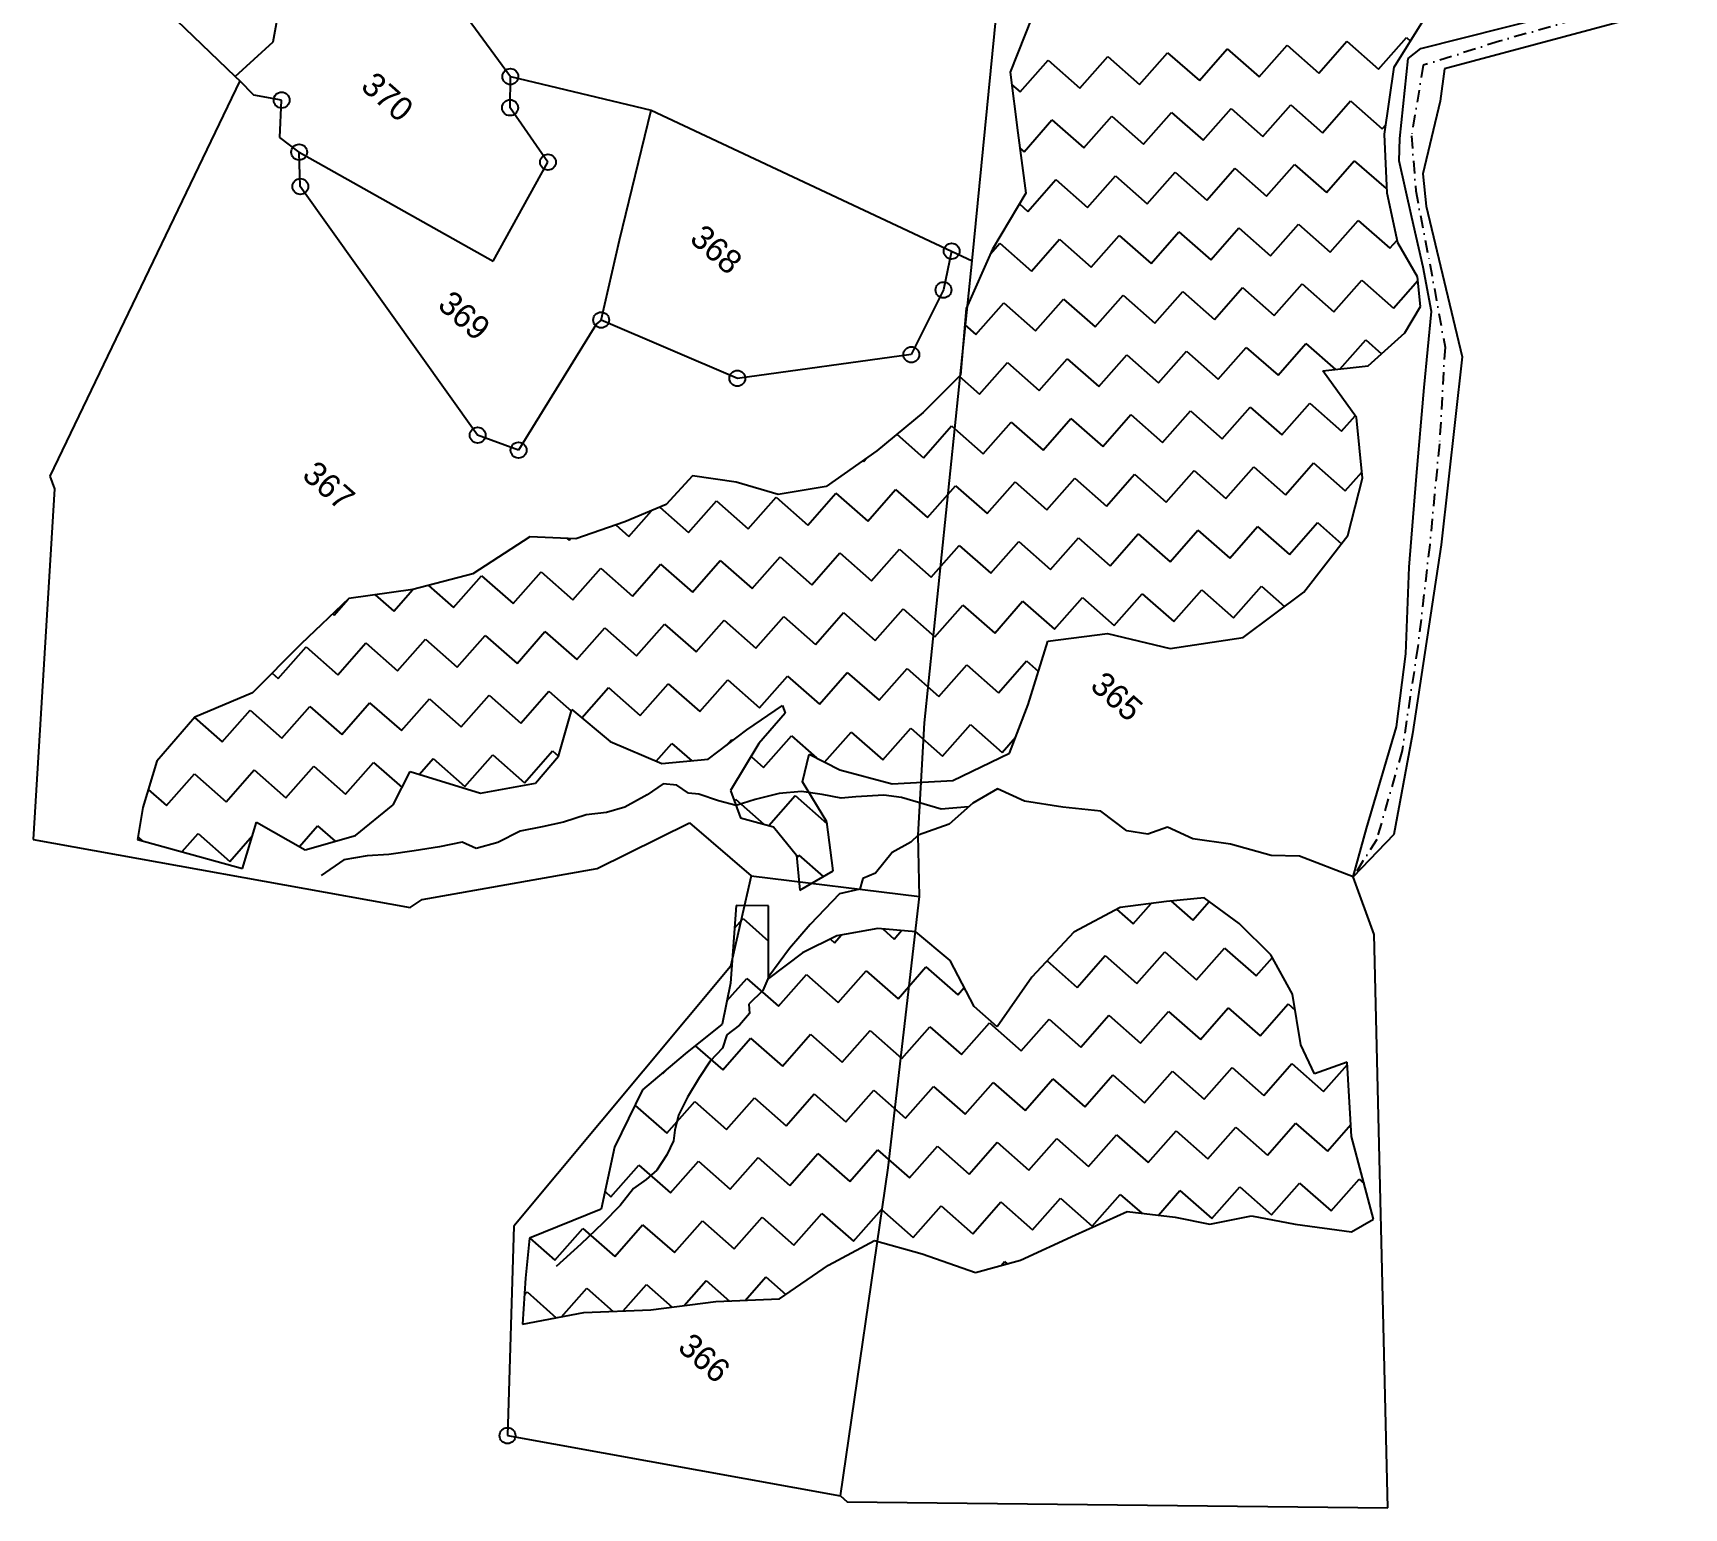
# Model space of a CAD drawing. Header units: metres. Extents: x 316400 to 324250, y 1868140 to 1873603.
# Drawn here: x 323055 to 323719, y 1868579 to 1869173 of the extents above; entities that cross this region are included whole.
import ezdxf

# ---------------------------------------------------------------- set-up
doc = ezdxf.new("R2010")
doc.units = ezdxf.units.M
doc.linetypes.add('DASHDOT', pattern=[1, 0.5, -0.25, 0, -0.25])
for name, color, linetype in [('LINE_WATER', 4, 'Continuous'), ('POLY_HATCH', 12, 'Continuous'), ('POLY_PARCEL', 6, 'Continuous'), ('POLY_WATER', 4, 'Continuous'), ('TEXT_PARCEL', 7, 'Continuous'), ('V_BOUND_LINE', 7, 'Continuous'), ('V_BOUND_STREAM_LINE', 7, 'DASHDOT')]:
    doc.layers.add(name, color=color, linetype=linetype)
doc.styles.add('TEXT_MAP', font='')
doc.styles.get('TEXT_MAP').set_extended_font_data('Kruti Dev 050')

msp = doc.modelspace()

# ---------------------------------------------------------------- linework, layer by layer
for centre in [(323247.03, 1869155.36), (323154.97, 1869145.9), (323246.92, 1869142.82), (323162.05, 1869124.93), (323262.16, 1869120.89), (323162.5, 1869111.12), (323424.61, 1869085.07), (323421.34, 1869069.47), (323283.58, 1869057.37), (323408.38, 1869043.43), (323338.38, 1869033.89), (323233.85, 1869010.99), (323250.34, 1869004.98), (323245.86, 1868608.28)]:
    msp.add_circle(centre, 3.19)
at = {"layer": 'LINE_WATER'}
for p, q in [((323308.56, 1868870.61), (323302.1, 1868866.26)), ((323314.06, 1868870.07), (323308.56, 1868870.61)), ((323318.71, 1868866.93), (323314.06, 1868870.07)), ((323302.1, 1868866.26), (323293.14, 1868861.25)), ((323322.93, 1868866.56), (323318.71, 1868866.93)), ((323330.86, 1868863.88), (323322.93, 1868866.56)), ((323337.97, 1868861.91), (323330.86, 1868863.88)), ((323345.57, 1868864.3), (323337.97, 1868861.91)), ((323355.2, 1868866.81), (323345.57, 1868864.3)), ((323364.18, 1868867.51), (323355.2, 1868866.81)), ((323372.52, 1868866.38), (323364.18, 1868867.51)), ((323380.11, 1868864.95), (323372.52, 1868866.38)), ((323386.05, 1868865.45), (323380.11, 1868864.95)), ((323397.33, 1868866.04), (323386.05, 1868865.45)), ((323404.38, 1868865.09), (323397.33, 1868866.04)), ((323420.44, 1868860.51), (323404.38, 1868865.09)), ((323433.11, 1868862.85), (323423.57, 1868854.41)), ((323443.08, 1868868.58), (323433.11, 1868862.85)), ((323453.97, 1868863.67), (323443.08, 1868868.58)), ((323469.43, 1868861.28), (323453.97, 1868863.67)), ((323277.57, 1868858.23), (323268.48, 1868855.24)), ((323285.78, 1868859.13), (323277.57, 1868858.23)), ((323293.14, 1868861.25), (323285.78, 1868859.13)), ((323431.4, 1868861.34), (323420.44, 1868860.51)), ((323484.6, 1868859.63), (323469.43, 1868861.28)), ((323495.19, 1868851.71), (323484.6, 1868859.63)), ((323250.92, 1868851.59), (323241.93, 1868847.08)), ((323259.83, 1868853.3), (323250.92, 1868851.59)), ((323268.48, 1868855.24), (323259.83, 1868853.3)), ((323411.19, 1868850.05), (323408.19, 1868847.13)), ((323423.57, 1868854.41), (323411.19, 1868850.05)), ((323503.61, 1868850.37), (323495.19, 1868851.71)), ((323511.52, 1868853.23), (323503.61, 1868850.37)), ((323521.66, 1868848.52), (323511.52, 1868853.23)), ((323208.33, 1868843.69), (323198.13, 1868842.16)), ((323218.53, 1868845.23), (323208.33, 1868843.69)), ((323227.68, 1868847.2), (323218.53, 1868845.23)), ((323233.31, 1868844.63), (323227.68, 1868847.2)), ((323241.93, 1868847.08), (323233.31, 1868844.63)), ((323400.66, 1868843.04), (323394.03, 1868834.76)), ((323408.19, 1868847.13), (323400.66, 1868843.04)), ((323536.86, 1868846.37), (323521.66, 1868848.52)), ((323553.2, 1868841.8), (323536.86, 1868846.37)), ((323179.96, 1868840), (323170.83, 1868833.7)), ((323189.38, 1868841.74), (323179.96, 1868840)), ((323198.13, 1868842.16), (323189.38, 1868841.74)), ((323564.67, 1868841.53), (323553.2, 1868841.8)), ((323586.2, 1868833.26), (323564.67, 1868841.53)), ((323388.82, 1868832.56), (323387.67, 1868828.24)), ((323394.03, 1868834.76), (323388.82, 1868832.56)), ((323379.47, 1868826.41), (323367.68, 1868814.05)), ((323387.67, 1868828.24), (323379.47, 1868826.41)), ((323367.68, 1868814.05), (323359.32, 1868804.41)), ((323359.32, 1868804.41), (323351.07, 1868793.11)), ((323351.07, 1868793.11), (323348.58, 1868787.46)), ((323348.58, 1868787.46), (323343.03, 1868781.9)), ((323343.33, 1868778.23), (323339.26, 1868773.45)), ((323343.03, 1868781.9), (323343.33, 1868778.23)), ((323334.15, 1868769.58), (323332.47, 1868764.26)), ((323339.26, 1868773.45), (323334.15, 1868769.58)), ((323332.47, 1868764.26), (323327.45, 1868759.01)), ((323327.45, 1868759.01), (323322.95, 1868752.26)), ((323322.95, 1868752.26), (323318.37, 1868744.53)), ((323318.37, 1868744.53), (323314.73, 1868737.27)), ((323314.73, 1868737.27), (323313.23, 1868731.27)), ((323313.23, 1868731.27), (323312.74, 1868727)), ((323312.74, 1868727), (323309.98, 1868721.33)), ((323309.98, 1868721.33), (323305.99, 1868715.17)), ((323301.71, 1868711.35), (323296.59, 1868707.76)), ((323305.99, 1868715.17), (323301.71, 1868711.35)), ((323296.59, 1868707.76), (323291.25, 1868700.95)), ((323291.25, 1868700.95), (323284.27, 1868693.77)), ((323284.27, 1868693.77), (323275.42, 1868685.35)), ((323275.42, 1868685.35), (323265.5, 1868676.31))]:
    msp.add_line(p, q, dxfattribs=at)
at = {"layer": 'POLY_HATCH'}
for p, q in [((323460, 1869187.06), (323448.12, 1869157.09)), ((323602.7, 1869159.14), (323614.89, 1869178.73)), ((323448.12, 1869157.09), (323451.29, 1869132.73)), ((323598.86, 1869132.18), (323602.7, 1869159.14)), ((323451.29, 1869132.73), (323454.46, 1869108.38)), ((323599.85, 1869108.4), (323598.86, 1869132.18)), ((323454.46, 1869108.38), (323441.02, 1869085.84)), ((323604.17, 1869088.42), (323599.85, 1869108.4)), ((323612.04, 1869074.76), (323604.17, 1869088.42)), ((323441.02, 1869085.84), (323430.53, 1869062.05)), ((323613.34, 1869062.83), (323612.04, 1869074.76)), ((323430.53, 1869062.05), (323428.13, 1869035.19)), ((323607.03, 1869052.21), (323613.34, 1869062.83)), ((323592.28, 1869038.91), (323607.03, 1869052.21)), ((323428.13, 1869035.19), (323413.14, 1869020.08)), ((323573.95, 1869036.86), (323592.28, 1869038.91)), ((323587.51, 1869018.18), (323573.95, 1869036.86)), ((323413.14, 1869020.08), (323394.58, 1869004.75)), ((323589.97, 1868993.77), (323587.51, 1869018.18)), ((323394.58, 1869004.75), (323374.17, 1868990.38)), ((323320.29, 1868994.69), (323309.74, 1868983.09)), ((323337.85, 1868992.03), (323320.29, 1868994.69)), ((323354.83, 1868987.19), (323337.85, 1868992.03)), ((323374.17, 1868990.38), (323354.83, 1868987.19)), ((323584.1, 1868970.64), (323589.97, 1868993.77)), ((323309.74, 1868983.09), (323293.15, 1868976.12)), ((323293.15, 1868976.12), (323273.33, 1868969.32)), ((323254.81, 1868970.12), (323231.92, 1868955.23)), ((323273.33, 1868969.32), (323254.81, 1868970.12)), ((323566.38, 1868947.83), (323584.1, 1868970.64)), ((323231.92, 1868955.23), (323207.77, 1868948.87)), ((323207.77, 1868948.87), (323182.01, 1868945.27)), ((323182.01, 1868945.27), (323162.91, 1868927.04)), ((323541.91, 1868929.61), (323566.38, 1868947.83)), ((323463.31, 1868928.06), (323487.31, 1868931.19)), ((323487.31, 1868931.19), (323512.62, 1868925.08)), ((323512.62, 1868925.08), (323541.91, 1868929.61)), ((323162.91, 1868927.04), (323143.2, 1868907.33)), ((323455.43, 1868902.65), (323463.31, 1868928.06)), ((323143.2, 1868907.33), (323119.99, 1868897.44)), ((323342.25, 1868892.46), (323356.51, 1868902.14)), ((323356.51, 1868902.14), (323357.59, 1868899.16)), ((323447.9, 1868882.99), (323455.43, 1868902.65)), ((323119.99, 1868897.44), (323104.8, 1868879.81)), ((323266.38, 1868881.76), (323271.81, 1868900.56)), ((323271.81, 1868900.56), (323287.15, 1868887.73)), ((323357.59, 1868899.16), (323347.09, 1868886.85)), ((323326.69, 1868880.54), (323342.25, 1868892.46)), ((323287.15, 1868887.73), (323307.98, 1868878.83)), ((323347.09, 1868886.85), (323335.56, 1868868.02)), ((323364.56, 1868871.46), (323367.26, 1868882.56)), ((323367.26, 1868882.56), (323379.67, 1868876.36)), ((323425.12, 1868872.05), (323447.9, 1868882.99)), ((323104.8, 1868879.81), (323099.08, 1868861.1)), ((323199.87, 1868862.15), (323206.72, 1868875.66)), ((323206.72, 1868875.66), (323235.07, 1868866.88)), ((323257.21, 1868870.96), (323266.38, 1868881.76)), ((323307.98, 1868878.83), (323326.69, 1868880.54)), ((323379.67, 1868876.36), (323400.65, 1868870.69)), ((323235.07, 1868866.88), (323257.21, 1868870.96)), ((323374.38, 1868855.41), (323364.56, 1868871.46)), ((323400.65, 1868870.69), (323425.12, 1868872.05)), ((323184.7, 1868849.9), (323199.87, 1868862.15)), ((323335.56, 1868868.02), (323339.68, 1868856.98)), ((323099.08, 1868861.1), (323096.96, 1868848.3)), ((323339.68, 1868856.98), (323352.99, 1868853.34)), ((323139.3, 1868836.63), (323144.92, 1868855.27)), ((323144.92, 1868855.27), (323164.45, 1868844.14)), ((323164.45, 1868844.14), (323184.7, 1868849.9)), ((323352.99, 1868853.34), (323362.15, 1868841.91)), ((323376.89, 1868835.67), (323374.38, 1868855.41)), ((323096.96, 1868848.3), (323139.3, 1868836.63)), ((323362.15, 1868841.91), (323363.59, 1868827.84)), ((323511.06, 1868823.34), (323492.39, 1868820.9)), ((323526.2, 1868824.83), (323511.06, 1868823.34)), ((323540.31, 1868814.43), (323526.2, 1868824.83)), ((323337.94, 1868821.67), (323335.69, 1868790.4)), ((323350.91, 1868821.48), (323337.94, 1868821.67)), ((323492.39, 1868820.9), (323473.85, 1868810.95)), ((323378.39, 1868809.41), (323364.66, 1868802.63)), ((323394.87, 1868812.42), (323378.39, 1868809.41)), ((323410.2, 1868811.06), (323394.87, 1868812.42)), ((323424.02, 1868799.56), (323410.2, 1868811.06)), ((323473.85, 1868810.95), (323456.9, 1868792.85)), ((323553.13, 1868801.79), (323540.31, 1868814.43)), ((323433.63, 1868780.99), (323424.02, 1868799.56)), ((323561.85, 1868786.03), (323553.13, 1868801.79)), ((323335.69, 1868790.4), (323332.26, 1868773.88)), ((323456.9, 1868792.85), (323442.94, 1868772.79)), ((323565.13, 1868765.62), (323561.85, 1868786.03)), ((323442.94, 1868772.79), (323433.63, 1868780.99)), ((323332.26, 1868773.88), (323317.43, 1868762.01)), ((323570.71, 1868753.96), (323565.13, 1868765.62)), ((323317.43, 1868762.01), (323300.25, 1868747.48)), ((323583.86, 1868758.56), (323570.71, 1868753.96)), ((323585.59, 1868728.73), (323583.86, 1868758.56)), ((323300.25, 1868747.48), (323289, 1868724.36)), ((323289, 1868724.36), (323283.6, 1868699.46)), ((323594.36, 1868695.4), (323585.59, 1868728.73)), ((323283.6, 1868699.46), (323254.77, 1868687.78)), ((323474.47, 1868689.09), (323495.2, 1868698.47)), ((323495.2, 1868698.47), (323514.53, 1868696.28)), ((323514.53, 1868696.28), (323528.51, 1868693.4)), ((323528.51, 1868693.4), (323545.33, 1868696.79)), ((323545.33, 1868696.79), (323562.93, 1868693.42)), ((323562.93, 1868693.42), (323585.54, 1868690.36)), ((323585.54, 1868690.36), (323594.36, 1868695.4)), ((323254.77, 1868687.78), (323253.11, 1868671.72)), ((323375.04, 1868676.91), (323393.58, 1868686.86)), ((323393.58, 1868686.86), (323412.75, 1868681.44)), ((323452.35, 1868678.91), (323474.47, 1868689.09)), ((323355.29, 1868663.29), (323375.04, 1868676.91)), ((323412.75, 1868681.44), (323434.2, 1868674)), ((323434.2, 1868674), (323452.35, 1868678.91)), ((323253.11, 1868671.72), (323251.96, 1868653.19)), ((323329.73, 1868662.22), (323355.29, 1868663.29)), ((323251.96, 1868653.19), (323276.59, 1868657.79)), ((323276.59, 1868657.79), (323303.58, 1868658.95)), ((323303.58, 1868658.95), (323329.73, 1868662.22))]:
    msp.add_line(p, q, dxfattribs=at)
at = {"layer": 'POLY_HATCH', "linetype": 'Continuous', "ltscale": 10}
for p, q in [((323548.35, 1869155.26), (323559.6, 1869168.04)), ((323559.6, 1869168.04), (323572.37, 1869156.79)), ((323572.37, 1869156.79), (323583.63, 1869169.57)), ((323583.63, 1869169.57), (323596.4, 1869158.32)), ((323596.4, 1869158.32), (323607.65, 1869171.09)), ((323607.65, 1869171.09), (323609.26, 1869169.68)), ((323452.23, 1869149.16), (323463.48, 1869161.93)), ((323463.48, 1869161.93), (323476.26, 1869150.68)), ((323476.26, 1869150.68), (323487.51, 1869163.46)), ((323487.51, 1869163.46), (323500.29, 1869152.21)), ((323500.29, 1869152.21), (323511.54, 1869164.99)), ((323511.54, 1869164.99), (323524.32, 1869153.74)), ((323524.32, 1869153.74), (323535.57, 1869166.51)), ((323535.57, 1869166.51), (323548.35, 1869155.26)), ((323448.75, 1869152.22), (323452.23, 1869149.16)), ((323525.84, 1869129.71), (323537.09, 1869142.49)), ((323537.09, 1869142.49), (323549.87, 1869131.23)), ((323549.87, 1869131.23), (323561.12, 1869144.01)), ((323561.12, 1869144.01), (323573.9, 1869132.76)), ((323573.9, 1869132.76), (323585.15, 1869145.54)), ((323585.15, 1869145.54), (323597.93, 1869134.29)), ((323453.76, 1869125.13), (323465.01, 1869137.91)), ((323465.01, 1869137.91), (323477.79, 1869126.66)), ((323477.79, 1869126.66), (323489.04, 1869139.43)), ((323489.04, 1869139.43), (323501.82, 1869128.18)), ((323501.82, 1869128.18), (323513.07, 1869140.96)), ((323513.07, 1869140.96), (323525.84, 1869129.71)), ((323597.93, 1869134.29), (323599.4, 1869135.96)), ((323452.09, 1869126.6), (323453.76, 1869125.13)), ((323575.43, 1869108.73), (323586.68, 1869121.51)), ((323586.68, 1869121.51), (323599.46, 1869110.26)), ((323479.31, 1869102.63), (323490.56, 1869115.4)), ((323490.56, 1869115.4), (323503.34, 1869104.15)), ((323503.34, 1869104.15), (323514.59, 1869116.93)), ((323514.59, 1869116.93), (323527.37, 1869105.68)), ((323527.37, 1869105.68), (323538.62, 1869118.46)), ((323538.62, 1869118.46), (323551.4, 1869107.21)), ((323551.4, 1869107.21), (323562.65, 1869119.98)), ((323562.65, 1869119.98), (323575.43, 1869108.73)), ((323455.28, 1869101.1), (323466.54, 1869113.88)), ((323466.54, 1869113.88), (323479.31, 1869102.63)), ((323599.46, 1869110.26), (323599.76, 1869110.6)), ((323451.9, 1869104.08), (323455.28, 1869101.1)), ((323552.93, 1869083.18), (323564.18, 1869095.96)), ((323564.18, 1869095.96), (323576.95, 1869084.7)), ((323576.95, 1869084.7), (323588.2, 1869097.48)), ((323588.2, 1869097.48), (323600.98, 1869086.23)), ((323440.2, 1869083.97), (323444.03, 1869088.32)), ((323444.03, 1869088.32), (323456.81, 1869077.07)), ((323456.81, 1869077.07), (323468.06, 1869089.85)), ((323468.06, 1869089.85), (323480.84, 1869078.6)), ((323480.84, 1869078.6), (323492.09, 1869091.38)), ((323492.09, 1869091.38), (323504.87, 1869080.12)), ((323504.87, 1869080.12), (323516.12, 1869092.9)), ((323516.12, 1869092.9), (323528.9, 1869081.65)), ((323528.9, 1869081.65), (323540.15, 1869094.43)), ((323540.15, 1869094.43), (323552.93, 1869083.18)), ((323600.98, 1869086.23), (323603.92, 1869089.57)), ((323506.39, 1869056.1), (323517.65, 1869068.87)), ((323517.65, 1869068.87), (323530.42, 1869057.62)), ((323530.42, 1869057.62), (323541.67, 1869070.4)), ((323541.67, 1869070.4), (323554.45, 1869059.15)), ((323554.45, 1869059.15), (323565.7, 1869071.93)), ((323565.7, 1869071.93), (323578.48, 1869060.68)), ((323578.48, 1869060.68), (323589.73, 1869073.45)), ((323589.73, 1869073.45), (323602.51, 1869062.2)), ((323602.51, 1869062.2), (323612.21, 1869073.22)), ((323434.31, 1869051.52), (323445.56, 1869064.29)), ((323445.56, 1869064.29), (323458.34, 1869053.04)), ((323458.34, 1869053.04), (323469.59, 1869065.82)), ((323469.59, 1869065.82), (323482.37, 1869054.57)), ((323482.37, 1869054.57), (323493.62, 1869067.35)), ((323493.62, 1869067.35), (323506.39, 1869056.1)), ((323429.93, 1869055.37), (323434.31, 1869051.52)), ((323580.88, 1869037.64), (323591.26, 1869049.42)), ((323591.26, 1869049.42), (323597.67, 1869043.78)), ((323459.86, 1869029.01), (323471.12, 1869041.79)), ((323471.12, 1869041.79), (323483.89, 1869030.54)), ((323483.89, 1869030.54), (323495.14, 1869043.32)), ((323495.14, 1869043.32), (323507.92, 1869032.07)), ((323507.92, 1869032.07), (323519.17, 1869044.84)), ((323519.17, 1869044.84), (323531.95, 1869033.59)), ((323531.95, 1869033.59), (323543.2, 1869046.37)), ((323543.2, 1869046.37), (323555.98, 1869035.12)), ((323555.98, 1869035.12), (323567.23, 1869047.9)), ((323567.23, 1869047.9), (323579.11, 1869037.44)), ((323435.84, 1869027.49), (323447.09, 1869040.27)), ((323447.09, 1869040.27), (323459.86, 1869029.01)), ((323427.64, 1869034.7), (323435.84, 1869027.49)), ((323533.48, 1869009.57), (323544.73, 1869022.34)), ((323544.73, 1869022.34), (323557.5, 1869011.09)), ((323557.5, 1869011.09), (323568.76, 1869023.87)), ((323568.76, 1869023.87), (323581.53, 1869012.62)), ((323437.36, 1869003.46), (323448.61, 1869016.24)), ((323448.61, 1869016.24), (323461.39, 1869004.99)), ((323461.39, 1869004.99), (323472.64, 1869017.76)), ((323472.64, 1869017.76), (323485.42, 1869006.51)), ((323485.42, 1869006.51), (323496.67, 1869019.29)), ((323496.67, 1869019.29), (323509.45, 1869008.04)), ((323509.45, 1869008.04), (323520.7, 1869020.82)), ((323520.7, 1869020.82), (323533.48, 1869009.57)), ((323581.53, 1869012.62), (323587.02, 1869018.85)), ((323402.6, 1869011.38), (323413.33, 1869001.93)), ((323413.33, 1869001.93), (323424.58, 1869014.71)), ((323424.58, 1869014.71), (323437.36, 1869003.46)), ((323389.3, 1869000.41), (323390.76, 1869002.06)), ((323388.91, 1869000.76), (323389.3, 1869000.41)), ((323486.95, 1868982.48), (323498.2, 1868995.26)), ((323498.2, 1868995.26), (323510.97, 1868984.01)), ((323510.97, 1868984.01), (323522.23, 1868996.79)), ((323522.23, 1868996.79), (323535, 1868985.54)), ((323535, 1868985.54), (323546.25, 1868998.31)), ((323546.25, 1868998.31), (323559.03, 1868987.06)), ((323559.03, 1868987.06), (323570.28, 1868999.84)), ((323570.28, 1868999.84), (323583.06, 1868988.59)), ((323583.06, 1868988.59), (323589.73, 1868996.16)), ((323390.83, 1868976.38), (323402.08, 1868989.16)), ((323402.08, 1868989.16), (323414.86, 1868977.9)), ((323414.86, 1868977.9), (323426.11, 1868990.68)), ((323426.11, 1868990.68), (323438.89, 1868979.43)), ((323438.89, 1868979.43), (323450.14, 1868992.21)), ((323450.14, 1868992.21), (323462.92, 1868980.96)), ((323462.92, 1868980.96), (323474.17, 1868993.73)), ((323474.17, 1868993.73), (323486.95, 1868982.48)), ((323307.16, 1868982), (323318.75, 1868971.8)), ((323318.75, 1868971.8), (323330, 1868984.58)), ((323330, 1868984.58), (323342.77, 1868973.33)), ((323342.77, 1868973.33), (323354.03, 1868986.1)), ((323354.03, 1868986.1), (323366.8, 1868974.85)), ((323366.8, 1868974.85), (323378.05, 1868987.63)), ((323378.05, 1868987.63), (323390.83, 1868976.38)), ((323294.72, 1868970.27), (323303.81, 1868980.6)), ((323560.56, 1868963.03), (323571.81, 1868975.81)), ((323571.81, 1868975.81), (323581.5, 1868967.28)), ((323269.87, 1868969.47), (323270.69, 1868968.75)), ((323270.69, 1868968.75), (323271.27, 1868969.41)), ((323289.5, 1868974.87), (323294.72, 1868970.27)), ((323464.44, 1868956.93), (323475.69, 1868969.71)), ((323475.69, 1868969.71), (323488.47, 1868958.46)), ((323488.47, 1868958.46), (323499.72, 1868971.23)), ((323499.72, 1868971.23), (323512.5, 1868959.98)), ((323512.5, 1868959.98), (323523.75, 1868972.76)), ((323523.75, 1868972.76), (323536.53, 1868961.51)), ((323536.53, 1868961.51), (323547.78, 1868974.29)), ((323547.78, 1868974.29), (323560.56, 1868963.03)), ((323344.3, 1868949.3), (323355.55, 1868962.07)), ((323355.55, 1868962.07), (323368.33, 1868950.82)), ((323368.33, 1868950.82), (323379.58, 1868963.6)), ((323379.58, 1868963.6), (323392.36, 1868952.35)), ((323392.36, 1868952.35), (323403.61, 1868965.13)), ((323403.61, 1868965.13), (323416.39, 1868953.88)), ((323416.39, 1868953.88), (323427.64, 1868966.65)), ((323427.64, 1868966.65), (323440.41, 1868955.4)), ((323440.41, 1868955.4), (323451.67, 1868968.18)), ((323451.67, 1868968.18), (323464.44, 1868956.93)), ((323248.19, 1868943.19), (323259.44, 1868955.97)), ((323259.44, 1868955.97), (323272.21, 1868944.72)), ((323272.21, 1868944.72), (323283.47, 1868957.49)), ((323283.47, 1868957.49), (323296.24, 1868946.24)), ((323296.24, 1868946.24), (323307.49, 1868959.02)), ((323307.49, 1868959.02), (323320.27, 1868947.77)), ((323320.27, 1868947.77), (323331.52, 1868960.55)), ((323331.52, 1868960.55), (323344.3, 1868949.3)), ((323200.13, 1868940.14), (323207.83, 1868948.88)), ((323214.09, 1868950.53), (323224.16, 1868941.66)), ((323224.16, 1868941.66), (323235.41, 1868954.44)), ((323235.41, 1868954.44), (323248.19, 1868943.19)), ((323514.03, 1868935.95), (323525.28, 1868948.73)), ((323525.28, 1868948.73), (323538.06, 1868937.48)), ((323538.06, 1868937.48), (323549.31, 1868950.26)), ((323549.31, 1868950.26), (323558.62, 1868942.05)), ((323176.1, 1868938.61), (323181.75, 1868945.03)), ((323192.62, 1868946.75), (323200.13, 1868940.14)), ((323417.91, 1868929.85), (323429.16, 1868942.62)), ((323429.16, 1868942.62), (323441.94, 1868931.37)), ((323441.94, 1868931.37), (323453.19, 1868944.15)), ((323453.19, 1868944.15), (323465.97, 1868932.9)), ((323465.97, 1868932.9), (323477.22, 1868945.68)), ((323477.22, 1868945.68), (323490, 1868934.43)), ((323490, 1868934.43), (323501.25, 1868947.2)), ((323501.25, 1868947.2), (323514.03, 1868935.95)), ((323175.54, 1868939.1), (323176.1, 1868938.61)), ((323321.8, 1868923.74), (323333.05, 1868936.52)), ((323333.05, 1868936.52), (323345.83, 1868925.27)), ((323345.83, 1868925.27), (323357.08, 1868938.05)), ((323357.08, 1868938.05), (323369.86, 1868926.79)), ((323369.86, 1868926.79), (323381.11, 1868939.57)), ((323381.11, 1868939.57), (323393.88, 1868928.32)), ((323393.88, 1868928.32), (323405.14, 1868941.1)), ((323405.14, 1868941.1), (323417.91, 1868929.85)), ((323201.66, 1868916.11), (323212.91, 1868928.89)), ((323212.91, 1868928.89), (323225.68, 1868917.64)), ((323225.68, 1868917.64), (323236.94, 1868930.41)), ((323236.94, 1868930.41), (323249.71, 1868919.16)), ((323249.71, 1868919.16), (323260.96, 1868931.94)), ((323260.96, 1868931.94), (323273.74, 1868920.69)), ((323273.74, 1868920.69), (323284.99, 1868933.47)), ((323284.99, 1868933.47), (323297.77, 1868922.22)), ((323297.77, 1868922.22), (323309.02, 1868934.99)), ((323309.02, 1868934.99), (323321.8, 1868923.74)), ((323153.6, 1868913.06), (323164.85, 1868925.83)), ((323164.85, 1868925.83), (323177.63, 1868914.58)), ((323177.63, 1868914.58), (323188.88, 1868927.36)), ((323188.88, 1868927.36), (323201.66, 1868916.11)), ((323371.38, 1868902.77), (323382.63, 1868915.54)), ((323382.63, 1868915.54), (323395.41, 1868904.29)), ((323395.41, 1868904.29), (323406.66, 1868917.07)), ((323406.66, 1868917.07), (323419.44, 1868905.82)), ((323419.44, 1868905.82), (323430.69, 1868918.6)), ((323430.69, 1868918.6), (323443.47, 1868907.35)), ((323443.47, 1868907.35), (323454.72, 1868920.12)), ((323454.72, 1868920.12), (323459.53, 1868915.88)), ((323151.12, 1868915.24), (323153.6, 1868913.06)), ((323275.78, 1868897.24), (323286.52, 1868909.44)), ((323286.52, 1868909.44), (323299.3, 1868898.19)), ((323299.3, 1868898.19), (323310.55, 1868910.96)), ((323310.55, 1868910.96), (323323.32, 1868899.71)), ((323323.32, 1868899.71), (323334.58, 1868912.49)), ((323334.58, 1868912.49), (323347.35, 1868901.24)), ((323347.35, 1868901.24), (323358.6, 1868914.02)), ((323358.6, 1868914.02), (323371.38, 1868902.77)), ((323179.15, 1868890.55), (323190.4, 1868903.33)), ((323190.4, 1868903.33), (323203.18, 1868892.08)), ((323203.18, 1868892.08), (323214.43, 1868904.86)), ((323214.43, 1868904.86), (323227.21, 1868893.61)), ((323227.21, 1868893.61), (323238.46, 1868906.38)), ((323238.46, 1868906.38), (323251.24, 1868895.13)), ((323251.24, 1868895.13), (323262.49, 1868907.91)), ((323262.49, 1868907.91), (323271.61, 1868899.88)), ((323119.91, 1868897.35), (323131.1, 1868887.5)), ((323131.1, 1868887.5), (323142.35, 1868900.28)), ((323142.35, 1868900.28), (323155.12, 1868889.03)), ((323155.12, 1868889.03), (323166.38, 1868901.81)), ((323166.38, 1868901.81), (323179.15, 1868890.55)), ((323348.88, 1868877.21), (323360.13, 1868889.99)), ((323360.13, 1868889.99), (323370.28, 1868881.06)), ((323373.52, 1868879.43), (323384.16, 1868891.51)), ((323384.16, 1868891.51), (323396.94, 1868880.26)), ((323396.94, 1868880.26), (323408.19, 1868893.04)), ((323408.19, 1868893.04), (323420.97, 1868881.79)), ((323420.97, 1868881.79), (323432.22, 1868894.57)), ((323432.22, 1868894.57), (323444.99, 1868883.32)), ((323444.99, 1868883.32), (323450.36, 1868889.42)), ((323228.74, 1868869.58), (323239.99, 1868882.36)), ((323239.99, 1868882.36), (323252.77, 1868871.11)), ((323252.77, 1868871.11), (323264.02, 1868883.88)), ((323264.02, 1868883.88), (323266.39, 1868881.79)), ((323305.77, 1868879.77), (323312.07, 1868886.94)), ((323312.07, 1868886.94), (323320.03, 1868879.93)), ((323334.18, 1868886.28), (323336.1, 1868888.46)), ((323336.1, 1868888.46), (323336.53, 1868888.08)), ((323132.62, 1868863.47), (323143.87, 1868876.25)), ((323143.87, 1868876.25), (323156.65, 1868865)), ((323156.65, 1868865), (323167.9, 1868877.78)), ((323167.9, 1868877.78), (323180.68, 1868866.53)), ((323180.68, 1868866.53), (323191.93, 1868879.3)), ((323191.93, 1868879.3), (323203.43, 1868869.18)), ((323210.4, 1868874.52), (323215.96, 1868880.83)), ((323215.96, 1868880.83), (323228.74, 1868869.58)), ((323343.88, 1868881.61), (323348.88, 1868877.21)), ((323108.59, 1868861.95), (323119.85, 1868874.72)), ((323119.85, 1868874.72), (323132.62, 1868863.47)), ((323101.3, 1868868.37), (323108.59, 1868861.95)), ((323337.12, 1868863.85), (323337.63, 1868864.43)), ((323337.63, 1868864.43), (323348.98, 1868854.44)), ((323351.02, 1868853.88), (323361.66, 1868865.96)), ((323361.66, 1868865.96), (323374.43, 1868854.71)), ((323097.05, 1868848.83), (323097.34, 1868849.17)), ((323097.34, 1868849.17), (323098.95, 1868847.76)), ((323114.91, 1868843.36), (323121.37, 1868850.7)), ((323121.37, 1868850.7), (323134.15, 1868839.44)), ((323134.15, 1868839.44), (323143.27, 1868849.8)), ((323162.13, 1868845.46), (323169.43, 1868853.75)), ((323169.43, 1868853.75), (323176.46, 1868847.55)), ((323374.43, 1868854.71), (323374.46, 1868854.74)), ((323362.26, 1868840.88), (323363.18, 1868841.93)), ((323363.18, 1868841.93), (323372.94, 1868833.34)), ((323497.63, 1868814.28), (323504.89, 1868822.53)), ((323512.9, 1868823.52), (323521.66, 1868815.81)), ((323521.66, 1868815.81), (323528.26, 1868823.31)), ((323337.28, 1868812.51), (323340.68, 1868816.38)), ((323340.68, 1868816.38), (323350.94, 1868807.34)), ((323490.97, 1868820.14), (323497.63, 1868814.28)), ((323377.49, 1868806.65), (323380.21, 1868809.74)), ((323396.9, 1868812.24), (323401.52, 1868808.18)), ((323401.52, 1868808.18), (323404.5, 1868811.57)), ((323375.81, 1868808.13), (323377.49, 1868806.65)), ((323499.16, 1868790.26), (323510.41, 1868803.03)), ((323510.41, 1868803.03), (323523.19, 1868791.78)), ((323523.19, 1868791.78), (323534.44, 1868804.56)), ((323534.44, 1868804.56), (323547.21, 1868793.31)), ((323403.04, 1868784.15), (323414.29, 1868796.93)), ((323414.29, 1868796.93), (323427.07, 1868785.68)), ((323463.02, 1868799.39), (323475.13, 1868788.73)), ((323475.13, 1868788.73), (323486.38, 1868801.51)), ((323486.38, 1868801.51), (323499.16, 1868790.26)), ((323547.21, 1868793.31), (323553.73, 1868800.71)), ((323334.21, 1868783.26), (323342.21, 1868792.35)), ((323342.21, 1868792.35), (323354.99, 1868781.1)), ((323354.99, 1868781.1), (323366.24, 1868793.87)), ((323366.24, 1868793.87), (323379.01, 1868782.62)), ((323379.01, 1868782.62), (323390.27, 1868795.4)), ((323390.27, 1868795.4), (323403.04, 1868784.15)), ((323427.07, 1868785.68), (323429.68, 1868788.63)), ((323452.63, 1868763.17), (323463.88, 1868775.95)), ((323463.88, 1868775.95), (323476.65, 1868764.7)), ((323476.65, 1868764.7), (323487.91, 1868777.48)), ((323487.91, 1868777.48), (323500.68, 1868766.23)), ((323500.68, 1868766.23), (323511.93, 1868779)), ((323511.93, 1868779), (323524.71, 1868767.75)), ((323524.71, 1868767.75), (323535.96, 1868780.53)), ((323535.96, 1868780.53), (323548.74, 1868769.28)), ((323548.74, 1868769.28), (323559.99, 1868782.06)), ((323559.99, 1868782.06), (323562.9, 1868779.5)), ((323356.51, 1868757.07), (323367.76, 1868769.85)), ((323367.76, 1868769.85), (323380.54, 1868758.59)), ((323380.54, 1868758.59), (323391.79, 1868771.37)), ((323391.79, 1868771.37), (323404.57, 1868760.12)), ((323404.57, 1868760.12), (323415.82, 1868772.9)), ((323415.82, 1868772.9), (323428.6, 1868761.65)), ((323428.6, 1868761.65), (323439.85, 1868774.42)), ((323439.85, 1868774.42), (323452.63, 1868763.17)), ((323321.47, 1868765.24), (323332.48, 1868755.54)), ((323332.48, 1868755.54), (323343.73, 1868768.32)), ((323343.73, 1868768.32), (323356.51, 1868757.07)), ((323526.24, 1868743.72), (323537.49, 1868756.5)), ((323537.49, 1868756.5), (323550.27, 1868745.25)), ((323550.27, 1868745.25), (323561.52, 1868758.03)), ((323561.52, 1868758.03), (323574.3, 1868746.78)), ((323574.3, 1868746.78), (323583.91, 1868757.7)), ((323308.22, 1868754.22), (323308.45, 1868754.02)), ((323308.45, 1868754.02), (323309.84, 1868755.59)), ((323430.12, 1868737.62), (323441.38, 1868750.4)), ((323441.38, 1868750.4), (323454.15, 1868739.15)), ((323454.15, 1868739.15), (323465.4, 1868751.92)), ((323465.4, 1868751.92), (323478.18, 1868740.67)), ((323478.18, 1868740.67), (323489.43, 1868753.45)), ((323489.43, 1868753.45), (323502.21, 1868742.2)), ((323502.21, 1868742.2), (323513.46, 1868754.98)), ((323513.46, 1868754.98), (323526.24, 1868743.72)), ((323309.98, 1868729.99), (323321.23, 1868742.76)), ((323321.23, 1868742.76), (323334.01, 1868731.51)), ((323334.01, 1868731.51), (323345.26, 1868744.29)), ((323345.26, 1868744.29), (323358.04, 1868733.04)), ((323358.04, 1868733.04), (323369.29, 1868745.82)), ((323369.29, 1868745.82), (323382.07, 1868734.57)), ((323382.07, 1868734.57), (323393.32, 1868747.34)), ((323393.32, 1868747.34), (323406.1, 1868736.09)), ((323406.1, 1868736.09), (323417.35, 1868748.87)), ((323417.35, 1868748.87), (323430.12, 1868737.62)), ((323297.21, 1868741.23), (323309.98, 1868729.99)), ((323479.71, 1868716.64), (323490.96, 1868729.42)), ((323490.96, 1868729.42), (323503.74, 1868718.17)), ((323503.74, 1868718.17), (323514.99, 1868730.95)), ((323514.99, 1868730.95), (323527.76, 1868719.7)), ((323527.76, 1868719.7), (323539.02, 1868732.47)), ((323539.02, 1868732.47), (323551.79, 1868721.22)), ((323551.79, 1868721.22), (323563.04, 1868734)), ((323563.04, 1868734), (323575.82, 1868722.75)), ((323575.82, 1868722.75), (323585.31, 1868733.53)), ((323383.59, 1868710.54), (323394.84, 1868723.31)), ((323394.84, 1868723.31), (323407.62, 1868712.06)), ((323407.62, 1868712.06), (323418.87, 1868724.84)), ((323418.87, 1868724.84), (323431.65, 1868713.59)), ((323431.65, 1868713.59), (323442.9, 1868726.37)), ((323442.9, 1868726.37), (323455.68, 1868715.12)), ((323455.68, 1868715.12), (323466.93, 1868727.89)), ((323466.93, 1868727.89), (323479.71, 1868716.64)), ((323287.48, 1868704.43), (323298.73, 1868717.21)), ((323298.73, 1868717.21), (323311.51, 1868705.96)), ((323311.51, 1868705.96), (323322.76, 1868718.74)), ((323322.76, 1868718.74), (323335.54, 1868707.48)), ((323335.54, 1868707.48), (323346.79, 1868720.26)), ((323346.79, 1868720.26), (323359.56, 1868709.01)), ((323359.56, 1868709.01), (323370.82, 1868721.79)), ((323370.82, 1868721.79), (323383.59, 1868710.54)), ((323553.32, 1868697.19), (323564.57, 1868709.97)), ((323564.57, 1868709.97), (323577.35, 1868698.72)), ((323577.35, 1868698.72), (323588.6, 1868711.5)), ((323588.6, 1868711.5), (323590.58, 1868709.75)), ((323285.13, 1868706.5), (323287.48, 1868704.43)), ((323457.21, 1868691.09), (323468.46, 1868703.87)), ((323468.46, 1868703.87), (323481.23, 1868692.61)), ((323481.23, 1868692.61), (323492.49, 1868705.39)), ((323492.49, 1868705.39), (323501.11, 1868697.8)), ((323507.82, 1868697.04), (323516.51, 1868706.92)), ((323516.51, 1868706.92), (323529.29, 1868695.67)), ((323529.29, 1868695.67), (323540.54, 1868708.44)), ((323540.54, 1868708.44), (323553.32, 1868697.19)), ((323337.06, 1868683.46), (323348.31, 1868696.23)), ((323348.31, 1868696.23), (323361.09, 1868684.98)), ((323361.09, 1868684.98), (323372.34, 1868697.76)), ((323372.34, 1868697.76), (323385.12, 1868686.51)), ((323385.12, 1868686.51), (323396.37, 1868699.29)), ((323396.37, 1868699.29), (323409.15, 1868688.04)), ((323409.15, 1868688.04), (323420.4, 1868700.81)), ((323420.4, 1868700.81), (323433.18, 1868689.56)), ((323433.18, 1868689.56), (323444.43, 1868702.34)), ((323444.43, 1868702.34), (323457.21, 1868691.09)), ((323264.98, 1868678.88), (323276.23, 1868691.65)), ((323276.23, 1868691.65), (323289.01, 1868680.4)), ((323289.01, 1868680.4), (323300.26, 1868693.18)), ((323300.26, 1868693.18), (323313.03, 1868681.93)), ((323313.03, 1868681.93), (323324.29, 1868694.71)), ((323324.29, 1868694.71), (323337.06, 1868683.46)), ((323254.83, 1868687.81), (323264.98, 1868678.88)), ((323444.65, 1868676.83), (323445.95, 1868678.31)), ((323445.95, 1868678.31), (323446.93, 1868677.45)), ((323316.96, 1868660.62), (323325.81, 1868670.68)), ((323325.81, 1868670.68), (323335.16, 1868662.44)), ((323341.48, 1868662.71), (323349.84, 1868672.2)), ((323349.84, 1868672.2), (323357.91, 1868665.1)), ((323252.69, 1868664.92), (323253.73, 1868666.1)), ((323253.73, 1868666.1), (323265.51, 1868655.72)), ((323267.62, 1868656.11), (323277.75, 1868667.63)), ((323277.75, 1868667.63), (323288.35, 1868658.3)), ((323292.38, 1868658.47), (323301.78, 1868669.15)), ((323301.78, 1868669.15), (323312.15, 1868660.02))]:
    msp.add_line(p, q, dxfattribs=at)
at = {"layer": 'POLY_HATCH', "ltscale": 10}
for p, q in [((323363.59, 1868827.84), (323376.89, 1868835.67)), ((323350.98, 1868792.33), (323350.91, 1868821.48)), ((323364.66, 1868802.63), (323350.98, 1868792.33))]:
    msp.add_line(p, q, dxfattribs=at)
at = {"layer": 'POLY_PARCEL'}
for p, q in [((323432.84, 1869081.14), (323452.75, 1869283.54)), ((323221.36, 1869190.61), (323247.03, 1869155.36)), ((323151.57, 1869169.39), (323154.26, 1869184.05)), ((323136.31, 1869155.4), (323151.57, 1869169.39)), ((323246.92, 1869142.82), (323247.03, 1869155.36)), ((323247.03, 1869155.36), (323303.67, 1869141.88)), ((323143.78, 1869147.89), (323138.14, 1869153.64)), ((323154.97, 1869145.9), (323143.78, 1869147.89)), ((323154.28, 1869130.8), (323154.97, 1869145.9)), ((323262.16, 1869120.89), (323246.92, 1869142.82)), ((323290.96, 1869089.45), (323303.67, 1869141.88)), ((323303.67, 1869141.88), (323424.61, 1869085.07)), ((323162.05, 1869124.93), (323154.28, 1869130.8)), ((323162.05, 1869124.93), (323240.07, 1869081.11)), ((323162.5, 1869111.12), (323162.05, 1869124.93)), ((323240.07, 1869081.11), (323262.16, 1869120.89)), ((323233.85, 1869010.99), (323162.5, 1869111.12)), ((323283.58, 1869057.37), (323290.96, 1869089.45)), ((323424.61, 1869085.07), (323421.34, 1869069.47)), ((323424.61, 1869085.07), (323432.84, 1869081.14)), ((323413.67, 1868895.22), (323432.84, 1869081.14)), ((323421.34, 1869069.47), (323408.38, 1869043.43)), ((323281.73, 1869055.88), (323250.34, 1869004.98)), ((323283.58, 1869057.37), (323281.73, 1869055.88)), ((323338.38, 1869033.89), (323283.58, 1869057.37)), ((323408.38, 1869043.43), (323338.38, 1869033.89)), ((323250.34, 1869004.98), (323233.85, 1869010.99)), ((323411.19, 1868850.05), (323413.67, 1868895.22)), ((323411.73, 1868825.26), (323411.19, 1868850.05)), ((323343.97, 1868833.65), (323411.73, 1868825.26)), ((323399.02, 1868716.13), (323411.73, 1868825.26)), ((323379.95, 1868584.02), (323399.02, 1868716.13))]:
    msp.add_line(p, q, dxfattribs=at)
at = {"layer": 'POLY_WATER'}
for p, q in [((323719.35, 1869184.3), (323622.91, 1869158.5)), ((323613.42, 1869166.62), (323664.05, 1869179.37)), ((323605.03, 1869130.49), (323608.32, 1869162.69)), ((323608.32, 1869162.69), (323613.42, 1869166.62)), ((323622.91, 1869158.5), (323621.21, 1869145.41)), ((323621.21, 1869145.41), (323614.2, 1869116.2)), ((323604.74, 1869121.39), (323605.03, 1869130.49)), ((323609.8, 1869098.68), (323604.74, 1869121.39)), ((323614.2, 1869116.2), (323615.65, 1869103.22)), ((323615.65, 1869103.22), (323630.04, 1869042.5)), ((323614.44, 1869078.69), (323609.8, 1869098.68)), ((323617.7, 1869060.85), (323614.44, 1869078.69)), ((323614.81, 1869030.17), (323617.7, 1869060.85)), ((323630.04, 1869042.5), (323621.63, 1868966.91)), ((323611.74, 1868994.5), (323614.81, 1869030.17)), ((323608.73, 1868957.84), (323611.74, 1868994.5)), ((323621.63, 1868966.91), (323610.07, 1868890.76)), ((323607.35, 1868923.03), (323608.73, 1868957.84)), ((323603.63, 1868893.55), (323607.35, 1868923.03)), ((323591.56, 1868852.71), (323603.63, 1868893.55)), ((323610.07, 1868890.76), (323602.6, 1868850.2)), ((323586.2, 1868833.26), (323591.56, 1868852.71)), ((323602.6, 1868850.2), (323586.2, 1868833.26))]:
    msp.add_line(p, q, dxfattribs=at)
at = {"layer": 'V_BOUND_LINE'}
for p, q in [((323056.83, 1869231.97), (323136.31, 1869155.4)), ((323136.31, 1869155.4), (323138.14, 1869153.64)), ((323138.14, 1869153.64), (323061.71, 1868994.56)), ((323063.56, 1868989.35), (323054.93, 1868848.3)), ((323061.71, 1868994.56), (323063.56, 1868989.35)), ((323281.91, 1868836.62), (323319.13, 1868854.96)), ((323319.13, 1868854.96), (323343.97, 1868833.65)), ((323054.93, 1868848.3), (323206.71, 1868820.82)), ((323211.48, 1868824.09), (323281.91, 1868836.62)), ((323343.97, 1868833.65), (323335.68, 1868797.13)), ((323594.71, 1868810.03), (323586.2, 1868833.26)), ((323206.71, 1868820.82), (323211.48, 1868824.09)), ((323600.18, 1868579.15), (323594.71, 1868810.03)), ((323335.68, 1868797.13), (323248.39, 1868692.56)), ((323248.39, 1868692.56), (323245.86, 1868608.28)), ((323245.86, 1868608.28), (323379.95, 1868584.02)), ((323379.95, 1868584.02), (323382.64, 1868581.65)), ((323382.64, 1868581.65), (323600.18, 1868579.15))]:
    msp.add_line(p, q, dxfattribs=at)
at = {"layer": 'V_BOUND_STREAM_LINE', "ltscale": 10}
for p, q in [((323685.02, 1869180.92), (323645.04, 1869169.64)), ((323645.04, 1869169.64), (323614.45, 1869159.9)), ((323614.45, 1869159.9), (323609.65, 1869131.46)), ((323609.65, 1869131.46), (323611.4, 1869109.31)), ((323611.4, 1869109.31), (323617.09, 1869079.93)), ((323617.09, 1869079.93), (323623.18, 1869046.44)), ((323623.18, 1869046.44), (323620.93, 1869007.47)), ((323620.93, 1869007.47), (323617.04, 1868966.92)), ((323617.04, 1868966.92), (323612.24, 1868925.92)), ((323612.24, 1868925.92), (323605.9, 1868884.02)), ((323605.9, 1868884.02), (323595.69, 1868848.29)), ((323595.69, 1868848.29), (323586.2, 1868833.26))]:
    msp.add_line(p, q, dxfattribs=at)

# ---------------------------------------------------------------- texts
at = {"layer": 'TEXT_PARCEL', "style": 'TEXT_MAP'}
for s, p in [('370', (323186.36, 1869150.73)), ('368', (323318.72, 1869089.31)), ('369', (323217.28, 1869062.69)), ('367', (323162.75, 1868994.19)), ('365', (323479.89, 1868909.38)), ('366', (323313.9, 1868643.08))]:
    msp.add_text(s, height=9.652, rotation=318.63491, dxfattribs=at).set_placement(p)

doc.saveas('drawing.dxf')
